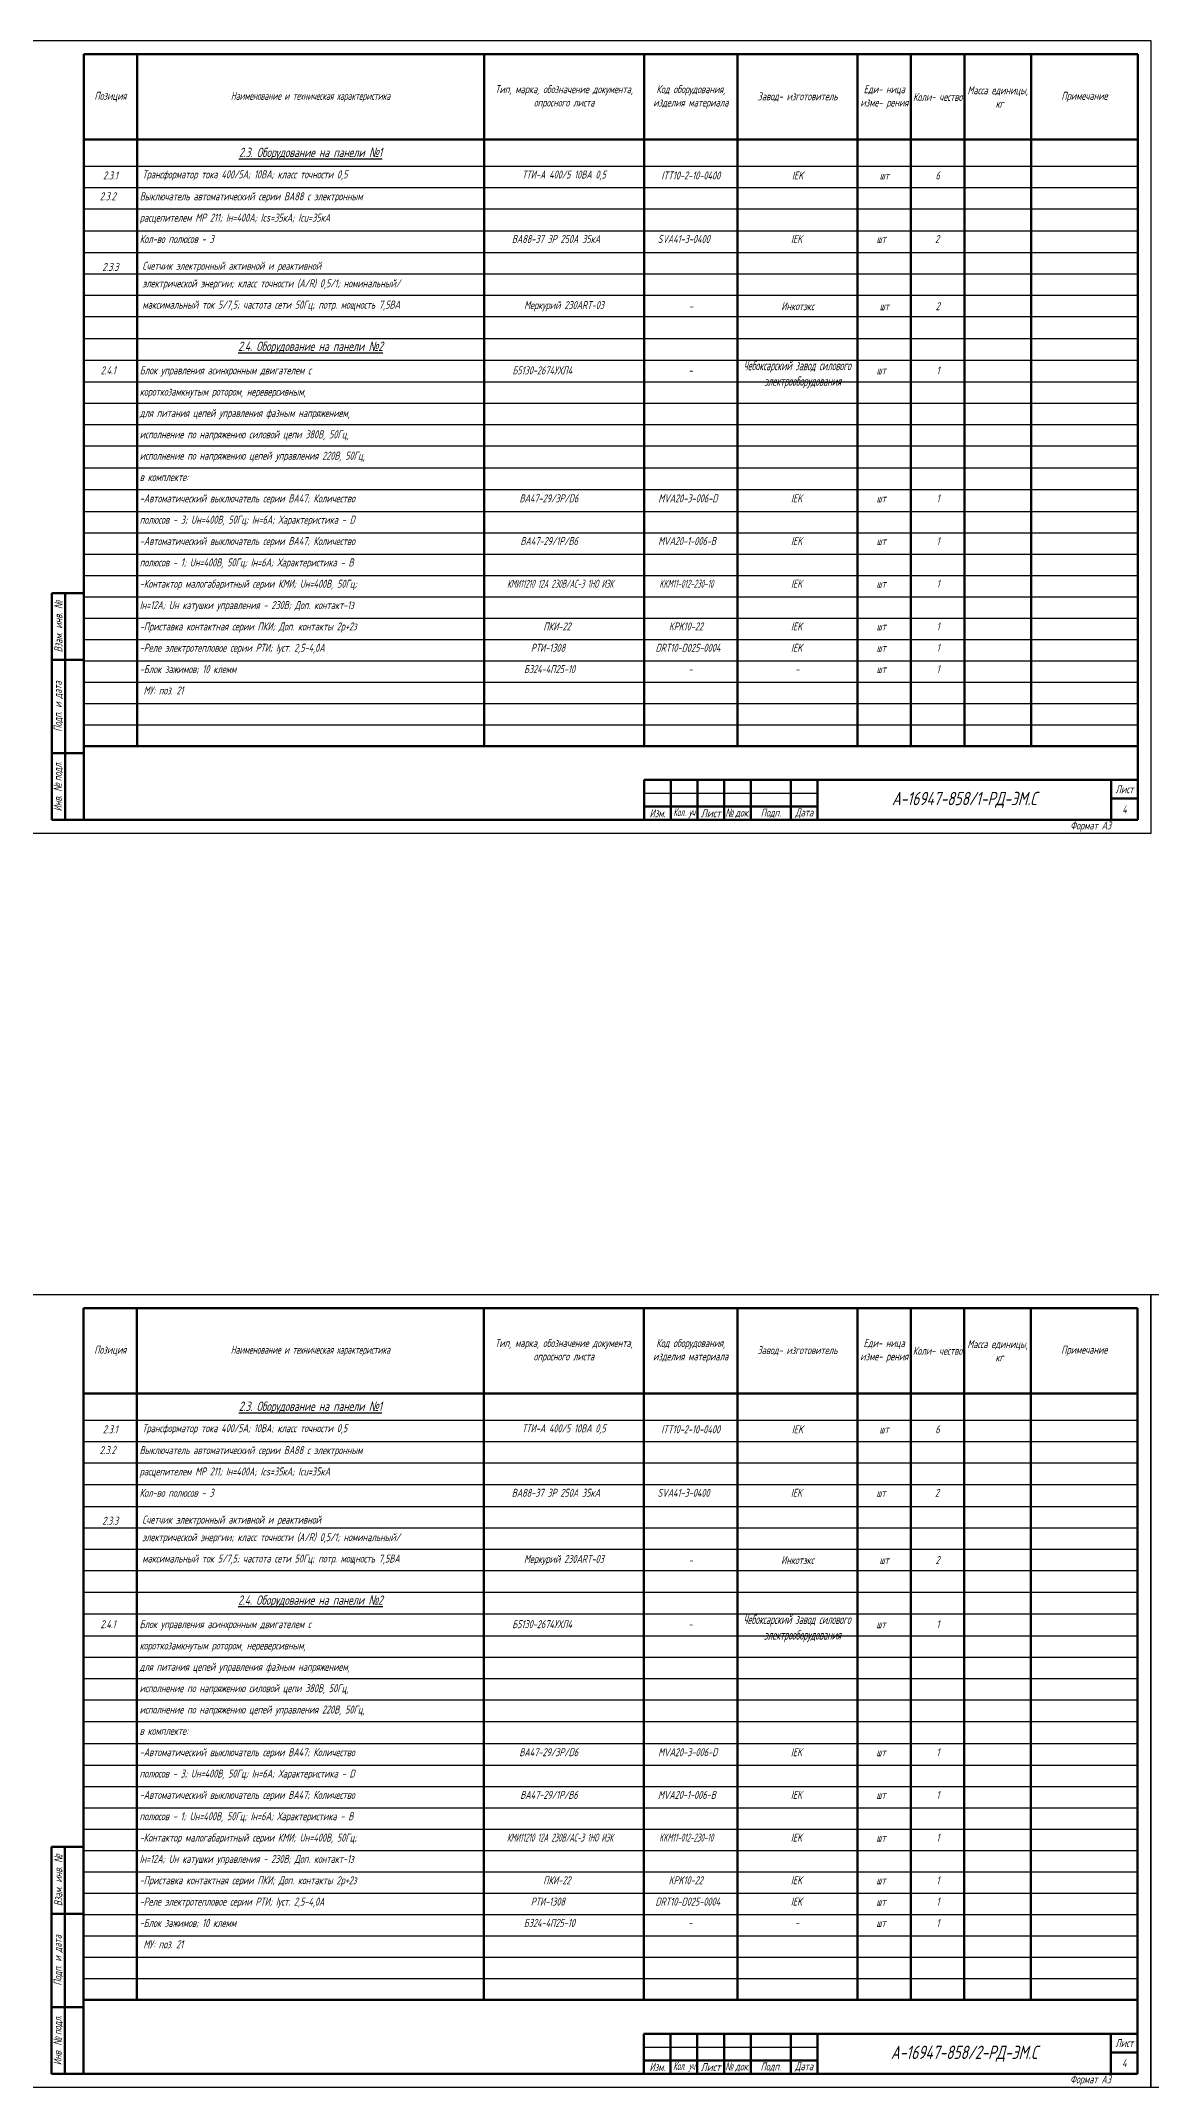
# Model space of a CAD drawing. Header units: millimetres. Extents: x -10490 to 5162, y -5053 to 76.
# Drawn here: x -1554 to -1138, y -814 to -47 of the extents above; entities that cross this region are included whole.
import ezdxf

# ---------------------------------------------------------------- set-up
doc = ezdxf.new("R2010")
doc.units = ezdxf.units.MM
for name, color, linetype, lineweight in [('Рамка толстая', 7, 'Continuous', 60), ('Рамка тонкая', 5, 'Continuous', 25), ('Спецификация', 9, 'Continuous', 25), ('Текст', 2, 'Continuous', 25), ('Штампы', 252, 'Continuous', 25)]:
    doc.layers.add(name, color=color, linetype=linetype, lineweight=lineweight)
doc.styles.add('SIMPLEX', font='simplex.shx', dxfattribs={"width": 0.7, "oblique": 15})

# ---------------------------------------------------------------- blocks, each defined once
blk = doc.blocks.new('A$C64336E77')
at = {"layer": 'Рамка толстая'}
for p, q in [((20, 5), (20, 292)), ((20, 292), (415, 292)), ((415, 292), (415, 5)), ((20, 5), (415, 5))]:
    blk.add_line(p, q, dxfattribs=at)
at = {"layer": 'Рамка тонкая'}
for p, q in [((0, 297), (0, 0)), ((420, 297), (0, 297)), ((420, 0), (420, 297)), ((0, 0), (420, 0))]:
    blk.add_line(p, q, dxfattribs=at)

msp = doc.modelspace()

# ---------------------------------------------------------------- linework, layer by layer
at = {"layer": 'Спецификация', "lineweight": 60}
for p, q in [((-1538.04361, -52.14683), (-1143.04361, -52.14683)), ((-1538.04361, -52.14683), (-1538.04361, -311.48017)), ((-1518.04361, -52.14683), (-1518.04361, -311.48017)), ((-1388.04361, -52.14683), (-1388.04361, -311.48017)), ((-1328.04361, -52.14683), (-1328.04361, -311.48017)), ((-1293.04361, -52.14683), (-1293.04361, -311.48017)), ((-1248.04361, -52.14683), (-1248.04361, -311.48017)), ((-1228.04361, -52.14683), (-1228.04361, -311.48017)), ((-1208.04361, -52.14683), (-1208.04361, -311.48017)), ((-1183.04361, -52.14683), (-1183.04361, -311.48017)), ((-1143.04361, -52.14683), (-1143.04361, -311.48017)), ((-1538.04361, -84.14683), (-1143.04361, -84.14683)), ((-1538.04361, -311.48017), (-1143.04361, -311.48017)), ((-1538.10394, -522.14684), (-1143.10394, -522.14684)), ((-1538.10394, -522.14684), (-1538.10394, -781.48017)), ((-1518.10394, -522.14684), (-1518.10394, -781.48017)), ((-1388.10394, -522.14684), (-1388.10394, -781.48017)), ((-1328.10394, -522.14684), (-1328.10394, -781.48017)), ((-1293.10394, -522.14684), (-1293.10394, -781.48017)), ((-1248.10394, -522.14684), (-1248.10394, -781.48017)), ((-1228.10394, -522.14684), (-1228.10394, -781.48017)), ((-1208.10394, -522.14684), (-1208.10394, -781.48017)), ((-1183.10394, -522.14684), (-1183.10394, -781.48017)), ((-1143.10394, -522.14684), (-1143.10394, -781.48017)), ((-1538.10394, -554.14684), (-1143.10394, -554.14684)), ((-1538.10394, -781.48017), (-1143.10394, -781.48017))]:
    msp.add_line(p, q, dxfattribs=at)
at = {"layer": 'Спецификация', "color": 5}
for p, q in [((-1538.04361, -94.14683), (-1143.04361, -94.14683)), ((-1538.04361, -102.14683), (-1143.04361, -102.14683)), ((-1538.04361, -110.14683), (-1143.04361, -110.14683)), ((-1538.04361, -118.3135), (-1143.04361, -118.3135)), ((-1538.04361, -126.48017), (-1143.04361, -126.48017)), ((-1538.04361, -134.48017), (-1143.04361, -134.48017)), ((-1538.04361, -142.48017), (-1143.04361, -142.48017)), ((-1538.04361, -150.48017), (-1143.04361, -150.48017)), ((-1538.04361, -158.64683), (-1143.04361, -158.64683)), ((-1538.04361, -166.8135), (-1143.04361, -166.8135)), ((-1538.04361, -174.98017), (-1143.04361, -174.98017)), ((-1538.04361, -182.98017), (-1143.04361, -182.98017)), ((-1538.04361, -190.98017), (-1143.04361, -190.98017)), ((-1538.04361, -198.98017), (-1143.04361, -198.98017)), ((-1538.04361, -207.14683), (-1143.04361, -207.14683)), ((-1538.04361, -215.3135), (-1143.04361, -215.3135)), ((-1538.04361, -223.48017), (-1143.04361, -223.48017)), ((-1538.04361, -231.48017), (-1143.04361, -231.48017)), ((-1538.04361, -239.48017), (-1143.04361, -239.48017)), ((-1538.04361, -247.48017), (-1143.04361, -247.48017)), ((-1538.04361, -255.48017), (-1143.04361, -255.48017)), ((-1538.04361, -263.48017), (-1143.04361, -263.48017)), ((-1538.04361, -271.48017), (-1143.04361, -271.48017)), ((-1538.04361, -279.48017), (-1143.04361, -279.48017)), ((-1538.04361, -287.48017), (-1143.04361, -287.48017)), ((-1538.04361, -295.48017), (-1143.04361, -295.48017)), ((-1538.04361, -303.48017), (-1143.04361, -303.48017)), ((-1538.10394, -564.14684), (-1143.10394, -564.14684)), ((-1538.10394, -572.14684), (-1143.10394, -572.14684)), ((-1538.10394, -580.14684), (-1143.10394, -580.14684)), ((-1538.10394, -588.31351), (-1143.10394, -588.31351)), ((-1538.10394, -596.48017), (-1143.10394, -596.48017)), ((-1538.10394, -604.48017), (-1143.10394, -604.48017)), ((-1538.10394, -612.48017), (-1143.10394, -612.48017)), ((-1538.10394, -620.48017), (-1143.10394, -620.48017)), ((-1538.10394, -628.64684), (-1143.10394, -628.64684)), ((-1538.10394, -636.81351), (-1143.10394, -636.81351)), ((-1538.10394, -644.98017), (-1143.10394, -644.98017)), ((-1538.10394, -652.98017), (-1143.10394, -652.98017)), ((-1538.10394, -660.98017), (-1143.10394, -660.98017)), ((-1538.10394, -668.98017), (-1143.10394, -668.98017)), ((-1538.10394, -677.14684), (-1143.10394, -677.14684)), ((-1538.10394, -685.31351), (-1143.10394, -685.31351)), ((-1538.10394, -693.48017), (-1143.10394, -693.48017)), ((-1538.10394, -701.48017), (-1143.10394, -701.48017)), ((-1538.10394, -709.48017), (-1143.10394, -709.48017)), ((-1538.10394, -717.48017), (-1143.10394, -717.48017)), ((-1538.10394, -725.48017), (-1143.10394, -725.48017)), ((-1538.10394, -733.48017), (-1143.10394, -733.48017)), ((-1538.10394, -741.48017), (-1143.10394, -741.48017)), ((-1538.10394, -749.48017), (-1143.10394, -749.48017)), ((-1538.10394, -757.48017), (-1143.10394, -757.48017)), ((-1538.10394, -765.48017), (-1143.10394, -765.48017)), ((-1538.10394, -773.48017), (-1143.10394, -773.48017))]:
    msp.add_line(p, q, dxfattribs=at)
at = {"layer": 'Штампы', "lineweight": 60}
for p, q in [((-1550.04361, -339.14683), (-1550.04361, -254.14683)), ((-1550.04361, -254.14683), (-1538.04361, -254.14683)), ((-1545.04361, -339.14683), (-1545.04361, -254.14683)), ((-1538.04361, -339.14683), (-1538.04361, -254.14683)), ((-1550.04361, -279.14683), (-1538.04361, -279.14683)), ((-1550.04361, -314.14683), (-1538.04361, -314.14683)), ((-1328.04361, -324.14683), (-1143.04361, -324.14683)), ((-1328.04361, -324.14683), (-1328.04361, -339.14683)), ((-1318.04361, -324.14683), (-1318.04361, -339.14683)), ((-1308.04361, -324.14683), (-1308.04361, -339.14683)), ((-1298.04361, -324.14683), (-1298.04361, -339.14683)), ((-1288.04361, -324.14683), (-1288.04361, -339.14683)), ((-1273.04361, -324.14683), (-1273.04361, -339.14683)), ((-1263.04361, -324.14683), (-1263.04361, -339.14683)), ((-1153.04361, -324.14683), (-1153.04361, -339.14683)), ((-1143.04361, -324.14683), (-1143.04361, -339.14683)), ((-1328.04361, -334.14683), (-1263.04361, -334.14683)), ((-1153.04361, -331.14683), (-1143.04361, -331.14683)), ((-1550.04361, -339.14683), (-1538.04361, -339.14683)), ((-1328.04361, -339.14683), (-1143.04361, -339.14683)), ((-1550.10394, -809.14684), (-1550.10394, -724.14684)), ((-1550.10394, -724.14684), (-1538.10394, -724.14684)), ((-1545.10394, -809.14684), (-1545.10394, -724.14684)), ((-1538.10394, -809.14684), (-1538.10394, -724.14684)), ((-1550.10394, -749.14684), (-1538.10394, -749.14684)), ((-1550.10394, -784.14684), (-1538.10394, -784.14684)), ((-1328.10394, -794.14684), (-1143.10394, -794.14684)), ((-1328.10394, -794.14684), (-1328.10394, -809.14684)), ((-1318.10394, -794.14684), (-1318.10394, -809.14684)), ((-1308.10394, -794.14684), (-1308.10394, -809.14684)), ((-1298.10394, -794.14684), (-1298.10394, -809.14684)), ((-1288.10394, -794.14684), (-1288.10394, -809.14684)), ((-1273.10394, -794.14684), (-1273.10394, -809.14684)), ((-1263.10394, -794.14684), (-1263.10394, -809.14684)), ((-1153.10394, -794.14684), (-1153.10394, -809.14684)), ((-1143.10394, -794.14684), (-1143.10394, -809.14684)), ((-1328.10394, -804.14684), (-1263.10394, -804.14684)), ((-1153.10394, -801.14684), (-1143.10394, -801.14684)), ((-1550.10394, -809.14684), (-1538.10394, -809.14684)), ((-1328.10394, -809.14684), (-1143.10394, -809.14684))]:
    msp.add_line(p, q, dxfattribs=at)
at = {"layer": 'Штампы', "color": 5, "lineweight": 25}
for p, q in [((-1328.04361, -329.14683), (-1263.04361, -329.14683)), ((-1328.10394, -799.14684), (-1263.10394, -799.14684))]:
    msp.add_line(p, q, dxfattribs=at)
at = {"layer": 'Штампы', "color": 8, "lineweight": 0}
for p, q in [((-1328.04361, -344.14683), (-1143.04361, -344.14683)), ((-1328.10394, -814.14684), (-1143.10394, -814.14684))]:
    msp.add_line(p, q, dxfattribs=at)

# ---------------------------------------------------------------- block references
for p in [(-1558.0436, -344.14683), (-1558.10392, -814.14683), (-1138.10392, -814.14683)]:
    msp.add_blockref('A$C64336E77', p)

# ---------------------------------------------------------------- texts
at = {"layer": 'Спецификация', "color": 2, "style": 'SIMPLEX'}
for s, insert, char_height, width, attachment_point in [('{\\C2;Позиция}', (-1528.04361, -68.14683), 3, 20, 5), ('{\\Fgost|c204;\\Q15;\\C2;Наименование и техническая характеристика}', (-1453.04361, -68.14683), 3, 130, 5), ('{\\C2;Тип, марка, обозначение документа, опросного листа}', (-1358.04361, -68.14683), 3, 60, 5), ('{\\C2;Код оборудования, изделия материала}', (-1310.54361, -68.14683), 3, 35, 5), ('{\\C2;Завод- изготовитель}', (-1270.54361, -68.14683), 3, 45, 5), ('{\\C2;Еди- ница изме- рения}', (-1238.04361, -68.14683), 3, 20, 5), ('{\\C2;Коли- чество}', (-1218.04361, -68.14683), 3, 20, 5), ('{\\C2;Масса единицы,  кг}', (-1195.54361, -68.14683), 3, 25, 5), ('{\\C2;Примечание}', (-1163.04361, -68.14683), 3, 40, 5), ('{\\L2.3. Оборудование на панели \\fArial|b0|i0|c204|p34;№\\Fsimplex|c204;1}', (-1453.04361, -89.41303), 3.5, 126, 5), ('2.3.1', (-1528.04361, -97.57969), 3, 20, 5), ('Трансформатор тока 400/5А; 10ВА; класс точности 0,5', (-1516.04361, -97.57969), 3, 126, 4), ('ТТИ-А 400/5 10ВА 0,5', (-1358.04361, -97.57969), 3, 60, 5), ('{\\W0.6;ITT10-2-10-0400}', (-1310.54361, -97.57969), 3, 35, 5), ('IEK', (-1270.54361, -97.57969), 3, 45, 5), ('шт', (-1238.04361, -97.57969), 3, 20, 5), ('6', (-1218.04361, -97.57969), 3, 20, 5), ('2.3.3', (-1528.04361, -131.85903), 3, 20, 5), ('Счетчик электронный активной и реактивной ', (-1516.04361, -131.85903), 3, 126, 4), ('электрической энергии; класс точности (A/R) 0,5/1; номинальный/ ', (-1516.04361, -138.42617), 3, 126, 4), ('максимальный ток 5/7,5; частота сети 50Гц; потр. мощность 7,5ВА', (-1516.04361, -146.42617), 3, 126, 4), ('Меркурий 230ART-03', (-1358.04361, -146.59284), 3, 60, 5), ('Инкотэкс', (-1270.54361, -146.59284), 3, 45, 5), ('2', (-1218.04361, -146.59284), 3, 20, 5), ('-', (-1310.54361, -146.59284), 3, 35, 5), ('шт', (-1238.04361, -146.59284), 3, 20, 5), ('{\\L2.4. Оборудование на панели \\fArial|b0|i0|c204|p34;№\\Fsimplex|c204;2}', (-1453.04361, -162.07969), 3.5, 126, 5), ('{\\C2;Позиция}', (-1528.10394, -538.14684), 3, 20, 5), ('{\\Fgost|c204;\\Q15;\\C2;Наименование и техническая характеристика}', (-1453.10394, -538.14684), 3, 130, 5), ('{\\C2;Тип, марка, обозначение документа, опросного листа}', (-1358.10394, -538.14684), 3, 60, 5), ('{\\C2;Код оборудования, изделия материала}', (-1310.60394, -538.14684), 3, 35, 5), ('{\\C2;Завод- изготовитель}', (-1270.60394, -538.14684), 3, 45, 5), ('{\\C2;Еди- ница изме- рения}', (-1238.10394, -538.14684), 3, 20, 5), ('{\\C2;Коли- чество}', (-1218.10394, -538.14684), 3, 20, 5), ('{\\C2;Масса единицы,  кг}', (-1195.60394, -538.14684), 3, 25, 5), ('{\\C2;Примечание}', (-1163.10394, -538.14684), 3, 40, 5), ('{\\L2.3. Оборудование на панели \\fArial|b0|i0|c204|p34;№\\Fsimplex|c204;1}', (-1453.10394, -559.41303), 3.5, 126, 5), ('2.3.1', (-1528.10394, -567.5797), 3, 20, 5), ('Трансформатор тока 400/5А; 10ВА; класс точности 0,5', (-1516.10394, -567.5797), 3, 126, 4), ('ТТИ-А 400/5 10ВА 0,5', (-1358.10394, -567.5797), 3, 60, 5), ('{\\W0.6;ITT10-2-10-0400}', (-1310.60394, -567.5797), 3, 35, 5), ('IEK', (-1270.60394, -567.5797), 3, 45, 5), ('шт', (-1238.10394, -567.5797), 3, 20, 5), ('6', (-1218.10394, -567.5797), 3, 20, 5), ('2.3.3', (-1528.10394, -601.85904), 3, 20, 5), ('Счетчик электронный активной и реактивной ', (-1516.10394, -601.85904), 3, 126, 4), ('электрической энергии; класс точности (A/R) 0,5/1; номинальный/ ', (-1516.10394, -608.42618), 3, 126, 4), ('максимальный ток 5/7,5; частота сети 50Гц; потр. мощность 7,5ВА', (-1516.10394, -616.42618), 3, 126, 4), ('Меркурий 230ART-03', (-1358.10394, -616.59285), 3, 60, 5), ('-', (-1310.60394, -616.59285), 3, 35, 5), ('Инкотэкс', (-1270.60394, -616.59285), 3, 45, 5), ('шт', (-1238.10394, -616.59285), 3, 20, 5), ('2', (-1218.10394, -616.59285), 3, 20, 5), ('{\\L2.4. Оборудование на панели \\fArial|b0|i0|c204|p34;№\\Fsimplex|c204;2}', (-1453.10394, -632.0797), 3.5, 126, 5)]:
    msp.add_mtext(s, dxfattribs=dict(at, insert=insert, char_height=char_height, width=width, attachment_point=attachment_point))
at = {"layer": 'Текст', "attachment_point": 1, "style": 'SIMPLEX'}
for s, width, insert, char_height in [('\\pi6.0246;2.3.2', 20, (-1538.04361, -103.89095), 3), ('Выключатель автоматический серии ВА88 с электронным', 129, (-1517.04361, -103.89095), 3), ('расцепителем МР 211; Iн=400А; Ics=35кА; Icu=35кА', 129, (-1517.04361, -111.89095), 3), ('{\\W0.7;Кол-во полюсов - 3}', 129, (-1517.04361, -119.89095), 3), ('\\pi10.45;ВА88-37 3Р 250А 35кА', 60, (-1388.04361, -119.89095), 3), ('\\pi5.0821;SVA41-3-0400', 35, (-1328.04361, -119.89095), 3), ('\\pi20.048;IEK', 45, (-1293.04361, -119.89095), 3), ('\\pi7.0965;шт', 20, (-1248.04361, -119.89095), 3), ('\\pi9.0246;2', 20, (-1228.04361, -119.89095), 3), ('\\pi2.2277;{\\W0.5;Чебоксарский завод силового \\P\\pi9.9992;электрооборудования}', 45, (-1293.04361, -167.08866), 3.5), ('\\pi6.3481;2.4.1', 20, (-1538.04361, -169.12476), 3), ('Блок управления асинхронным двигателем с ', 129, (-1517.04361, -169.12476), 3), ('\\pi10.634;Б5130-2674УХЛ4', 60, (-1388.04361, -169.12476), 3), ('\\pi16.6;-', 35, (-1328.04361, -169.12476), 3), ('\\pi7.0965;шт', 20, (-1248.04361, -169.12476), 3), ('\\pi9.5981;1', 20, (-1228.04361, -169.12476), 3), ('короткозамкнутым ротором, нереверсивным, ', 129, (-1517.04361, -177.12476), 3), ('для питания цепей управления фазным напряжением,', 129, (-1517.04361, -185.12476), 3), ('исполнение по напряжению силовой цепи 380В, 50Гц,', 129, (-1517.04361, -193.12476), 3), ('{\\W0.7;исполнение по напряжению цепей управления 220В, 50Гц,}', 129, (-1517.04361, -201.12476), 3), ('в комплекте:', 129, (-1517.04361, -209.12476), 3), ('-Автоматический выключатель серии ВА47; Количество', 129, (-1517.04361, -217.12476), 3), ('\\pi13.293;ВА47-29/3Р/D6', 60, (-1388.04361, -217.12476), 3), ('\\pi5.3223;{\\W0.6;MVA20-3-006-D}', 35, (-1328.04361, -217.12476), 3), ('\\pi20.048;IEK', 45, (-1293.04361, -217.12476), 3), ('\\pi7.0965;шт', 20, (-1248.04361, -217.12476), 3), ('\\pi9.5981;1', 20, (-1228.04361, -217.12476), 3), ('{\\W0.7;полюсов - 3; Uн=400В, 50Гц; Iн=6А; Характеристика - D}', 129, (-1517.04361, -225.12476), 3), ('-Автоматический выключатель серии ВА47; Количество', 129, (-1517.04361, -233.12476), 3), ('\\pi13.643;ВА47-29/1Р/В6', 60, (-1388.04361, -233.12476), 3), ('\\pi5.2603;{\\W0.6;MVA20-1-006-В}', 35, (-1328.04361, -233.12476), 3), ('\\pi20.048;IEK', 45, (-1293.04361, -233.12476), 3), ('\\pi7.0965;шт', 20, (-1248.04361, -233.12476), 3), ('\\pi9.5981;1', 20, (-1228.04361, -233.12476), 3), ('полюсов - 1; Uн=400В, 50Гц; Iн=6А; Характеристика - В', 129, (-1517.04361, -241.12476), 3), ('-Контактор малогабаритный серии КМИ; Uн=400В, 50Гц; ', 129, (-1517.04361, -249.12476), 3), ('\\pi8.6338;{\\W0.5;КМИ11210 12А 230В/АС-3 1НО ИЭК}', 60, (-1388.04361, -249.12476), 3), ('\\pi5.7103;{\\W0.5;KKM11-012-230-10}', 35, (-1328.04361, -249.12476), 3), ('\\pi20.048;IEK', 45, (-1293.04361, -249.12476), 3), ('\\pi7.0965;шт', 20, (-1248.04361, -249.12476), 3), ('\\pi9.5981;1', 20, (-1228.04361, -249.12476), 3), ('Iн=12А; Uн катушки управления - 230В; Доп. контакт-1з', 129, (-1517.04361, -257.12476), 3), ('{\\W0.7;-Приставка контактная серии ПКИ; Доп. контакты 2р+2з}', 129, (-1517.04361, -265.12476), 3), ('\\pi22.234;ПКИ-22', 60, (-1388.04361, -265.12476), 3), ('\\pi9.2746;KPK10-22', 35, (-1328.04361, -265.12476), 3), ('\\pi20.048;IEK', 45, (-1293.04361, -265.12476), 3), ('\\pi7.0965;шт', 20, (-1248.04361, -265.12476), 3), ('\\pi9.5981;1', 20, (-1228.04361, -265.12476), 3), ('-Реле электротепловое серии РТИ; Iуст. 2,5-4,0А', 129, (-1517.04361, -273.12476), 3), ('\\pi17.571;РТИ-1308', 60, (-1388.04361, -273.12476), 3), ('\\pi4.2838;{\\W0.6;DRT10-D025-0004}', 35, (-1328.04361, -273.12476), 3), ('\\pi20.048;IEK', 45, (-1293.04361, -273.12476), 3), ('\\pi7.0965;шт', 20, (-1248.04361, -273.12476), 3), ('\\pi9.5981;1', 20, (-1228.04361, -273.12476), 3), ('-Блок зажимов; 10 клемм', 129, (-1517.04361, -281.12476), 3), ('\\pi14.988;БЗ24-4П25-10', 60, (-1388.04361, -281.12476), 3), ('\\pi16.6;-', 35, (-1328.04361, -281.12476), 3), ('\\pi21.6;-', 45, (-1293.04361, -281.12476), 3), ('\\pi7.0965;шт', 20, (-1248.04361, -281.12476), 3), ('\\pi9.5981;1', 20, (-1228.04361, -281.12476), 3), (' МУ: поз. 21', 129, (-1517.04361, -289.12476), 3), ('\\pi6.0246;2.3.2', 20, (-1538.10394, -573.89096), 3), ('Выключатель автоматический серии ВА88 с электронным', 129, (-1517.10394, -573.89096), 3), ('расцепителем МР 211; Iн=400А; Ics=35кА; Icu=35кА', 129, (-1517.10394, -581.89096), 3), ('{\\W0.7;Кол-во полюсов - 3}', 129, (-1517.10394, -589.89096), 3), ('\\pi10.45;ВА88-37 3Р 250А 35кА', 60, (-1388.10394, -589.89096), 3), ('\\pi5.0821;SVA41-3-0400', 35, (-1328.10394, -589.89096), 3), ('\\pi20.048;IEK', 45, (-1293.10394, -589.89096), 3), ('\\pi9.0246;2', 20, (-1228.10394, -589.89096), 3), ('\\pi7.0965;шт', 20, (-1248.10394, -589.89096), 3), ('\\pi6.3481;2.4.1', 20, (-1538.10394, -639.12476), 3), ('Блок управления асинхронным двигателем с ', 129, (-1517.10394, -639.12476), 3), ('\\pi10.634;Б5130-2674УХЛ4', 60, (-1388.10394, -639.12476), 3), ('\\pi16.6;-', 35, (-1328.10394, -639.12476), 3), ('\\pi2.2277;{\\W0.5;Чебоксарский завод силового \\P\\pi9.9992;электрооборудования}', 45, (-1293.10394, -637.08867), 3.5), ('\\pi7.0965;шт', 20, (-1248.10394, -639.12476), 3), ('\\pi9.5981;1', 20, (-1228.10394, -639.12476), 3), ('короткозамкнутым ротором, нереверсивным, ', 129, (-1517.10394, -647.12476), 3), ('для питания цепей управления фазным напряжением,', 129, (-1517.10394, -655.12476), 3), ('исполнение по напряжению силовой цепи 380В, 50Гц,', 129, (-1517.10394, -663.12476), 3), ('{\\W0.7;исполнение по напряжению цепей управления 220В, 50Гц,}', 129, (-1517.10394, -671.12476), 3), ('в комплекте:', 129, (-1517.10394, -679.12476), 3), ('-Автоматический выключатель серии ВА47; Количество', 129, (-1517.10394, -687.12476), 3), ('\\pi13.293;ВА47-29/3Р/D6', 60, (-1388.10394, -687.12476), 3), ('\\pi5.3223;{\\W0.6;MVA20-3-006-D}', 35, (-1328.10394, -687.12476), 3), ('\\pi20.048;IEK', 45, (-1293.10394, -687.12476), 3), ('\\pi7.0965;шт', 20, (-1248.10394, -687.12476), 3), ('\\pi9.5981;1', 20, (-1228.10394, -687.12476), 3), ('{\\W0.7;полюсов - 3; Uн=400В, 50Гц; Iн=6А; Характеристика - D}', 129, (-1517.10394, -695.12476), 3), ('-Автоматический выключатель серии ВА47; Количество', 129, (-1517.10394, -703.12476), 3), ('\\pi13.643;ВА47-29/1Р/В6', 60, (-1388.10394, -703.12476), 3), ('\\pi5.2603;{\\W0.6;MVA20-1-006-В}', 35, (-1328.10394, -703.12476), 3), ('\\pi20.048;IEK', 45, (-1293.10394, -703.12476), 3), ('\\pi7.0965;шт', 20, (-1248.10394, -703.12476), 3), ('\\pi9.5981;1', 20, (-1228.10394, -703.12476), 3), ('полюсов - 1; Uн=400В, 50Гц; Iн=6А; Характеристика - В', 129, (-1517.10394, -711.12476), 3), ('-Контактор малогабаритный серии КМИ; Uн=400В, 50Гц; ', 129, (-1517.10394, -719.12476), 3), ('\\pi8.6338;{\\W0.5;КМИ11210 12А 230В/АС-3 1НО ИЭК}', 60, (-1388.10394, -719.12476), 3), ('\\pi5.7103;{\\W0.5;KKM11-012-230-10}', 35, (-1328.10394, -719.12476), 3), ('\\pi20.048;IEK', 45, (-1293.10394, -719.12476), 3), ('\\pi7.0965;шт', 20, (-1248.10394, -719.12476), 3), ('\\pi9.5981;1', 20, (-1228.10394, -719.12476), 3), ('Iн=12А; Uн катушки управления - 230В; Доп. контакт-1з', 129, (-1517.10394, -727.12476), 3), ('{\\W0.7;-Приставка контактная серии ПКИ; Доп. контакты 2р+2з}', 129, (-1517.10394, -735.12476), 3), ('\\pi22.234;ПКИ-22', 60, (-1388.10394, -735.12476), 3), ('\\pi9.2746;KPK10-22', 35, (-1328.10394, -735.12476), 3), ('\\pi20.048;IEK', 45, (-1293.10394, -735.12476), 3), ('\\pi7.0965;шт', 20, (-1248.10394, -735.12476), 3), ('\\pi9.5981;1', 20, (-1228.10394, -735.12476), 3), ('-Реле электротепловое серии РТИ; Iуст. 2,5-4,0А', 129, (-1517.10394, -743.12476), 3), ('\\pi17.571;РТИ-1308', 60, (-1388.10394, -743.12476), 3), ('\\pi4.2838;{\\W0.6;DRT10-D025-0004}', 35, (-1328.10394, -743.12476), 3), ('\\pi20.048;IEK', 45, (-1293.10394, -743.12476), 3), ('\\pi9.5981;1', 20, (-1228.10394, -743.12476), 3), ('-Блок зажимов; 10 клемм', 129, (-1517.10394, -751.12476), 3), ('\\pi14.988;БЗ24-4П25-10', 60, (-1388.10394, -751.12476), 3), ('\\pi7.0965;шт', 20, (-1248.10394, -743.12476), 3), ('\\pi9.5981;1', 20, (-1228.10394, -751.12476), 3), (' МУ: поз. 21', 129, (-1517.10394, -759.12476), 3), ('\\pi16.6;-', 35, (-1328.10394, -751.12476), 3), ('\\pi21.6;-', 45, (-1293.10394, -751.12476), 3), ('\\pi7.0965;шт', 20, (-1248.10394, -751.12476), 3)]:
    msp.add_mtext_dynamic_manual_height_columns(s, width=width, gutter_width=12.5, heights=[0], dxfattribs=dict(at, insert=insert, char_height=char_height))
at = {"layer": 'Штампы', "color": 2, "char_height": 3, "attachment_point": 5, "rotation": 90, "style": 'SIMPLEX'}
for s, insert, width in [('Взам. инв. {\\fArial|b0|i0|c204|p34;№}', (-1547.54361, -266.64683), 25), ('Подп. и дата', (-1547.54361, -296.64683), 35), ('Инв. {\\fArial|b0|i0|c204|p34;№ }подл.', (-1547.54361, -326.64683), 25), ('Взам. инв. {\\fArial|b0|i0|c204|p34;№}', (-1547.60394, -736.64684), 25), ('Подп. и дата', (-1547.60394, -766.64684), 35), ('Инв. {\\fArial|b0|i0|c204|p34;№ }подл.', (-1547.60394, -796.64684), 25)]:
    msp.add_mtext(s, dxfattribs=dict(at, insert=insert, width=width))
at = {"layer": 'Штампы', "color": 2, "style": 'SIMPLEX'}
for s, insert, char_height, width, attachment_point in [('А-16947-858/1-РД-ЭМ.С', (-1208.04361, -331.64683), 5, 110, 5), ('{\\W0.7;Лист}', (-1148.04361, -327.64683), 3, 10, 5), ('Изм.', (-1323.04361, -336.64683), 3, 10, 5), ('{\\W0.5;Кол. уч}', (-1313.04361, -336.64683), 3, 10, 5), ('{\\W0.8;Лист}', (-1303.04361, -336.64683), 3, 10, 5), ('{\\fArial|b0|i0|c204|p34;\\W0.6;№ \\Fsimplex|c204;док.}', (-1293.04361, -336.64683), 3, 10, 5), ('Подп.', (-1280.54361, -336.64683), 3, 15, 5), ('{\\W0.7;Дата}', (-1268.04361, -336.64683), 3, 10, 5), ('4', (-1148.04361, -335.14683), 3, 10, 5), ('Формат А3', (-1153.04361, -341.64683), 3, 165, 6), ('{\\W0.7;Лист}', (-1148.10394, -797.64684), 3, 10, 5), ('Изм.', (-1323.10394, -806.64684), 3, 10, 5), ('{\\W0.5;Кол. уч}', (-1313.10394, -806.64684), 3, 10, 5), ('{\\W0.8;Лист}', (-1303.10394, -806.64684), 3, 10, 5), ('{\\fArial|b0|i0|c204|p34;\\W0.6;№ \\Fsimplex|c204;док.}', (-1293.10394, -806.64684), 3, 10, 5), ('Подп.', (-1280.60394, -806.64684), 3, 15, 5), ('{\\W0.7;Дата}', (-1268.10394, -806.64684), 3, 10, 5), ('А-16947-858/2-РД-ЭМ.С', (-1208.10394, -801.64684), 5, 110, 5), ('4', (-1148.10394, -805.14684), 3, 10, 5), ('Формат А3', (-1153.10394, -811.64684), 3, 165, 6)]:
    msp.add_mtext(s, dxfattribs=dict(at, insert=insert, char_height=char_height, width=width, attachment_point=attachment_point))

doc.saveas('drawing.dxf')
